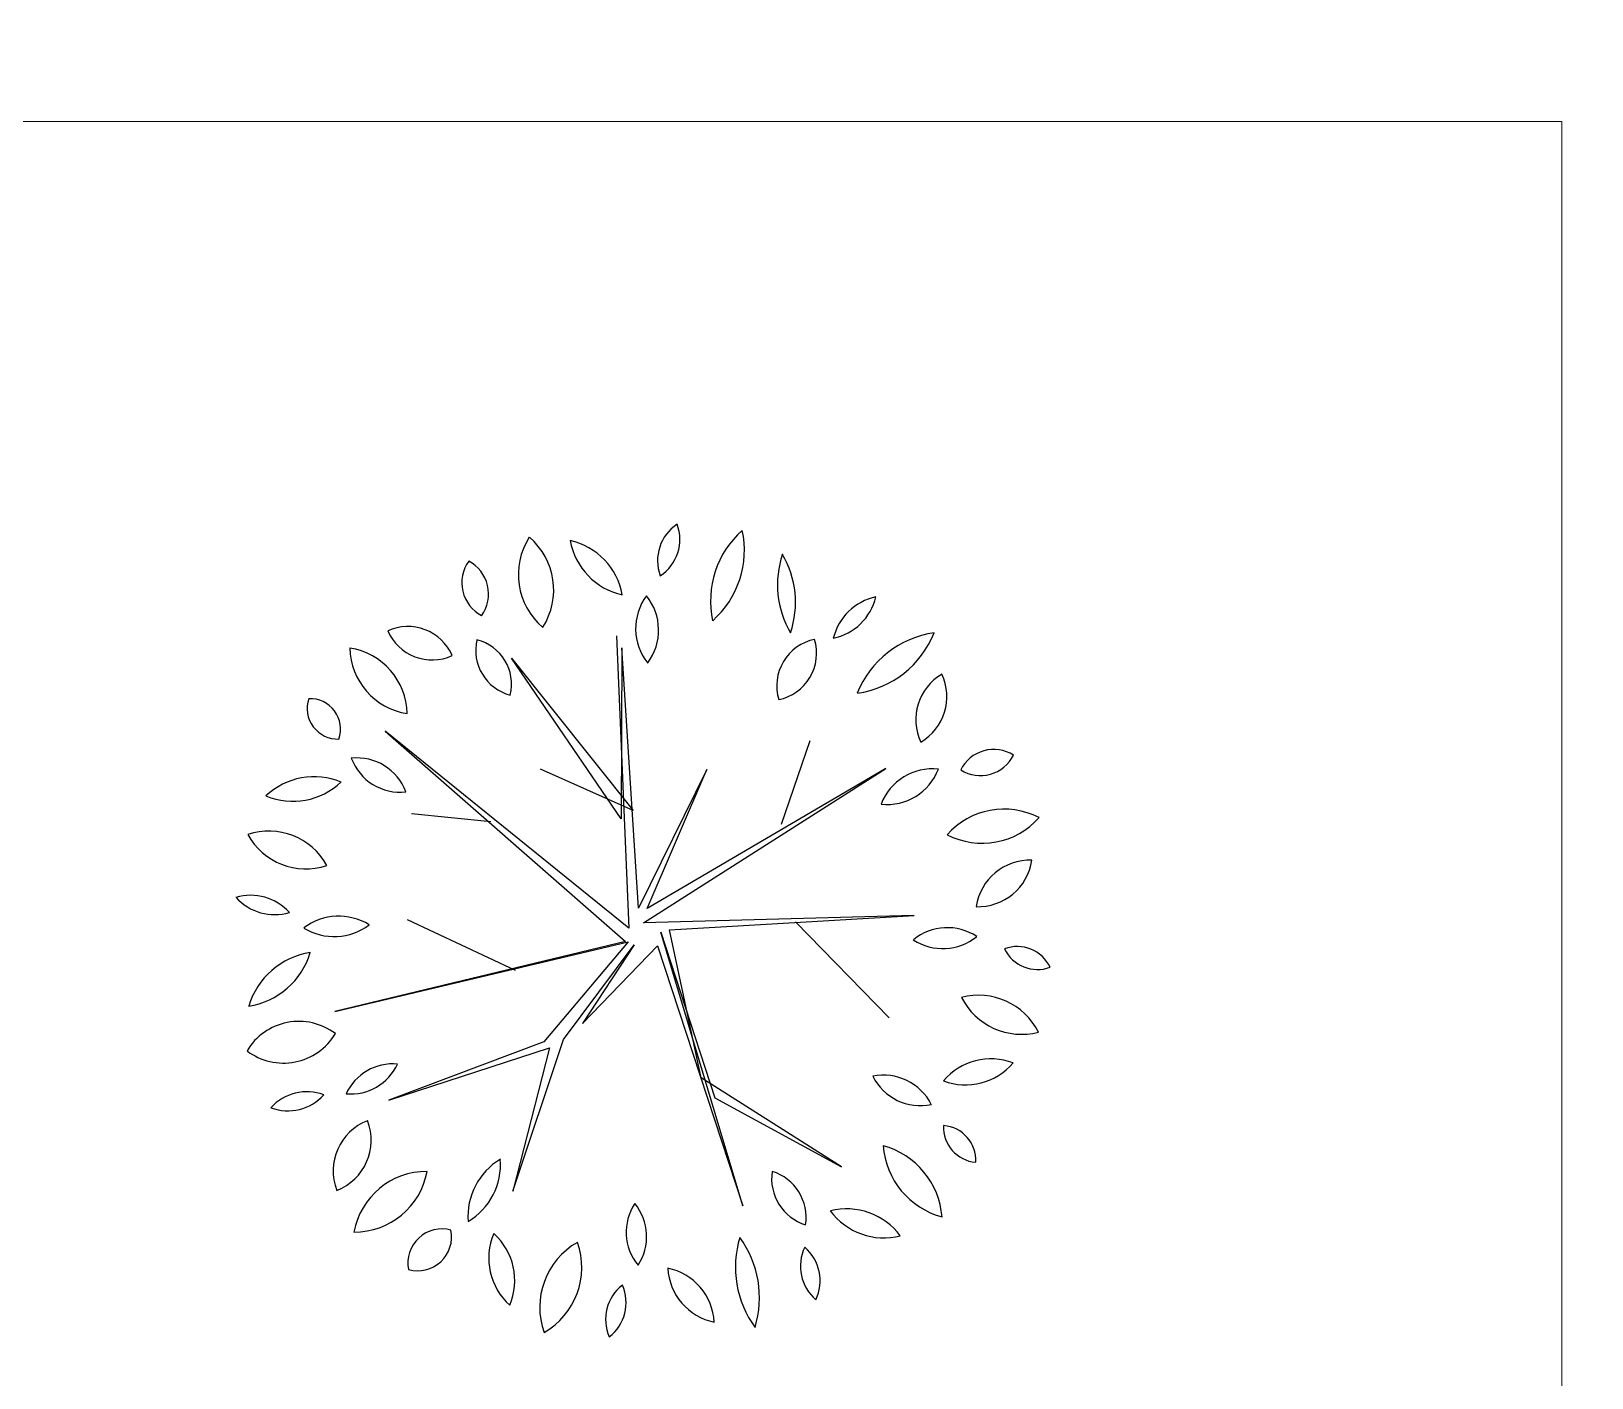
# Model space of a CAD drawing. Header units: metres. Extents: x 325971 to 582574, y 4156069 to 4412673.
# Drawn here: x 470787 to 472317, y 4270281 to 4271602 of the extents above; entities that cross this region are included whole.
import ezdxf

# ---------------------------------------------------------------- set-up
doc = ezdxf.new("R2010")
doc.units = ezdxf.units.M
doc.layers.get('0').update_dxf_attribs({"color": 5, "lineweight": 0})
doc.layers.add('7_IFC_Tree', color=88, linetype='Continuous')

# ---------------------------------------------------------------- blocks, each defined once
blk = doc.blocks.new('P3')
blk.add_wipeout([(-365, 321.6), (-412.3, 258.6), (-459.5, 139.4), (-479.7, 92.2), (-491, 15.7), (-470.7, -114.8), (-470.7, -168.7), (-439.3, -236.2), (-356.1, -332.9), (-333.6, -382.4), (-266.1, -425.2), (-142.4, -463.4), (-99.7, -494.9), (-21, -497.1), (104.9, -474.7), (154.4, -479.2), (226.3, -443.2), (325.3, -362.2), (374.7, -337.4), (413, -270), (453.5, -148.5), (482.7, -110.3), (493.9, -31.5), (466.9, 96.7), (473.7, 148.4), (440, 222.7), (350, 317.1), (338.8, 366.6), (266.8, 407.1), (152.1, 454.3), (102.7, 481.3), (24, 485.8), (-104.2, 461.1), (-153.7, 463.3), (-225.6, 431.8)]).dxf.layer = '7_IFC_Tree'
at = {"layer": '7_IFC_Tree'}
for p, q in [((-44.1, 348.3), (-16, -3.5)), ((-37.1, 334.3), (-30, 127.9)), ((-5.4, 21.1), (-37.1, 334.3)), ((-169.6, 316.7), (-16, 138.4)), ((-30, 127.9), (-169.6, 316.7)), ((163.5, 129), (194, 231.1)), ((-318.5, 222.9), (-19.5, -19.9)), ((-16, -3.5), (-318.5, 222.9)), ((70.8, 191.2), (-5.4, 21.1)), ((1.6, 3.6), (286.6, 200.6)), ((286.6, 200.6), (5.2, 21.1)), ((5.2, 21.1), (70.8, 191.2)), ((-16, 138.4), (-129.7, 184.2)), ((-187.1, 118.5), (-283.2, 124.3)), ((327.6, 24.7), (1.6, 3.6)), ((33.3, -3.5), (327.6, 24.7)), ((184.7, 11.8), (301.9, -99.6)), ((-150.7, -59.8), (-283.2, -3.5)), ((134.1, -333), (22.7, -7)), ((22.7, -7), (95.5, -204)), ((77.9, -180.6), (33.3, -3.5)), ((-366.6, -117.2), (-16, -19.9)), ((-19.5, -19.9), (-366.6, -117.2)), ((-16, -19.9), (-113.3, -144.2)), ((-89.8, -140.7), (-8.9, -23.4)), ((-67.5, -120.7), (19.2, -23.4)), ((-8.9, -23.4), (-67.5, -120.7)), ((19.2, -23.4), (134.1, -333)), ((-113.3, -144.2), (-297.4, -221.6)), ((-143.8, -326), (-89.8, -140.7)), ((-297.4, -221.6), (-106.2, -151.2)), ((-106.2, -151.2), (-143.8, -326)), ((251.4, -281.4), (77.9, -180.6)), ((95.5, -204), (251.4, -281.4))]:
    blk.add_line(p, q, dxfattribs=at)
for centre, radius, start, end in [((54.3, 443.1), 52.4, 125.4093, 202.7101), ((-24.4, 465.6), 52.4, 305.4093, 22.7101), ((181.4, 399.2), 113.8, 133.8117, 194.3077), ((-7.6, 453.2), 113.8, 313.8117, 14.3077), ((-81.8, 420.9), 83.5, 149.4737, 231.7586), ((-205.3, 397.8), 83.5, 329.4737, 51.7586), ((-24.4, 478.5), 81.7, 192.306, 259.6849), ((-118.8, 380.7), 81.7, 12.306, 79.6849), ((261.8, 421.8), 114.3, 163.4642, 212.7906), ((56, 392.4), 114.3, 343.4642, 32.7906), ((-187.9, 407.2), 45.1, 146.8151, 244.0193), ((-245.4, 391.3), 45.1, 326.8151, 64.0193), ((45, 360.5), 66.4, 145.5248, 220.8327), ((-60, 354.7), 66.4, 325.5248, 40.8327), ((283.2, 341.9), 67.2, 104.1004, 168.465), ((201, 420.5), 67.2, 284.1004, 348.465), ((359.8, 250.7), 117.8, 100.3005, 160.4476), ((227.8, 406), 117.8, 280.3005, 340.4476), ((-293.9, 292.1), 58.2, 25.4537, 116.6852), ((-267.5, 369.1), 58.2, 205.4537, 296.6852), ((208.6, 297.5), 57.3, 103.8914, 198.9039), ((140.6, 334.5), 57.3, 283.8914, 18.9039), ((-283.4, 326.4), 81.8, 183.3189, 263.1904), ((-374.7, 240.4), 81.8, 3.3189, 83.1904), ((-157.5, 326.6), 55.7, 168.8066, 257.6391), ((-224.1, 283), 55.7, 348.8066, 77.6391), ((384.5, 263.2), 64, 122.5817, 207.18), ((293, 287.9), 64, 302.5817, 27.18), ((-376.9, 248.2), 36.9, 163.4933, 274.4697), ((-409.4, 221.9), 36.9, 343.4933, 94.4697), ((417.6, 184), 44.6, 59.9815, 155.6676), ((399.3, 241), 44.6, 239.9815, 335.6676), ((-349.1, 126.4), 63.1, 22.5723, 98.3335), ((-300, 213.1), 63.1, 202.5723, 278.3335), ((345.4, 136.2), 66.3, 86.0282, 161.3698), ((287.2, 223.6), 66.3, 266.0282, 341.3698), ((-398.9, 80.2), 84.7, 69.7201, 135.6489), ((-430.1, 218.9), 84.7, 249.7201, 315.6489), ((434.5, 65.3), 91.9, 64.7353, 140.5781), ((402.7, 206.8), 91.9, 244.7353, 320.5781), ((-451.6, 17.3), 80, 30.9482, 110.5784), ((467.2, 30.8), 65.9, 90.2529, 173.5221), ((401.4, 104.1), 65.9, 270.2529, 353.5221), ((-411.1, 133.3), 80, 210.9482, 290.5784), ((-470.9, -44), 63, 44.2577, 108.5927), ((-445.8, 59.7), 63, 224.2577, 288.5927), ((370.4, -53.4), 65, 58.8748, 131.2135), ((361.1, 51.1), 65, 238.8748, 311.2135), ((-363.5, -72.1), 69.9, 60.5095, 129.292), ((-373.3, 42.8), 69.9, 240.5095, 309.292), ((454.6, -52.6), 44.6, 28.1981, 112.1918), ((477.1, 9.8), 44.6, 208.1981, 292.1918), ((-488.2, -24.1), 92.3, 280.8762, 345.4479), ((-381.4, -138), 92.3, 100.8762, 165.4479), ((411.6, -149.9), 81.4, 29.1952, 106.7189), ((459.3, -32.3), 81.4, 209.1952, 286.7189), ((-406.8, -203.6), 72.8, 54.9745, 151.3792), ((-428.9, -109.1), 72.8, 234.9745, 331.3792), ((429.4, -219.9), 75.3, 71.3712, 141.7535), ((394.3, -101.9), 75.3, 251.3712, 321.7535), ((300.3, -233.5), 64.4, 28.8072, 103.9199), ((-346.2, -153.6), 62.5, 267.1724, 337.2365), ((-291.7, -240.2), 62.5, 87.1724, 157.2365), ((341.3, -139.9), 64.4, 208.8072, 283.9199), ((-394.5, -273.7), 58.4, 71.8192, 140.0818), ((-421, -180.8), 58.4, 251.8192, 320.0818), ((370.8, -269.4), 42.2, 359.2557, 87.6287), ((414.7, -227.8), 42.2, 179.2557, 267.6287), ((-296.4, -307.1), 65, 113.4753, 203.456), ((-381.9, -273.3), 65, 293.4753, 23.456), ((278.6, -348.5), 96.8, 6.5487, 76.8911), ((396.7, -243.2), 96.8, 186.5487, 256.8911), ((-117, -355.1), 79.9, 122.8873, 186.7253), ((-239.8, -297.3), 79.9, 302.8873, 6.7253), ((226.1, -296.7), 58.6, 173.65, 254.6514), ((152.4, -346.7), 58.6, 353.65, 74.6514), ((-336.1, -293.6), 88.8, 271.6328, 352.0268), ((-245.6, -394.8), 88.8, 91.6328, 172.0268), ((57.4, -367.7), 62.8, 148.7877, 221.5977), ((-43.2, -376.9), 62.8, 328.7877, 41.5977), ((262.4, -412.6), 80.6, 38.6962, 106.2415), ((302.7, -284.8), 80.6, 218.6962, 286.2415), ((-226.2, -415.6), 41, 76.5419, 193.4774), ((-256.6, -385.2), 41, 256.5419, 13.4774), ((251.1, -402.7), 123.3, 165.2071, 218.3217), ((35.1, -447.7), 123.3, 345.2071, 38.3217), ((-94, -405), 75.9, 159.117, 230.3606), ((-213.3, -436.4), 75.9, 339.117, 50.3606), ((-15.6, -461.4), 90.6, 122.117, 201.7275), ((-147.9, -418.2), 90.6, 302.117, 21.7275), ((259.9, -401.3), 53.6, 156.7754, 231.288), ((177.1, -422), 53.6, 336.7754, 51.288), ((34.7, -481.2), 70.5, 5.3196, 80.419), ((116.6, -405.1), 70.5, 185.3196, 260.419), ((25.8, -474.2), 52.1, 129.7475, 206.0709), ((-54.3, -457.1), 52.1, 309.7475, 26.0709)]:
    blk.add_arc(centre, radius, start, end, dxfattribs=at)

msp = doc.modelspace()

# ---------------------------------------------------------------- linework, layer by layer
msp.add_circle((454272.5, 4284370.8, -128301.8), 128301.9)

# ---------------------------------------------------------------- next in the draw order: block references
at = {"xscale": 0.81312, "yscale": 0.81312, "zscale": 0.81312, "rotation": 357.842375435702}
msp.add_blockref('P3', (471385.9, 4270724.2), dxfattribs=at)

# ---------------------------------------------------------------- next in the draw order: linework, layer by layer
msp.add_lwpolyline([(472288.2, 4265314.4), (469090.5, 4265314.4), (469090.5, 4271513.3), (472288.2, 4271513.3)], close=True)

doc.saveas('drawing.dxf')
